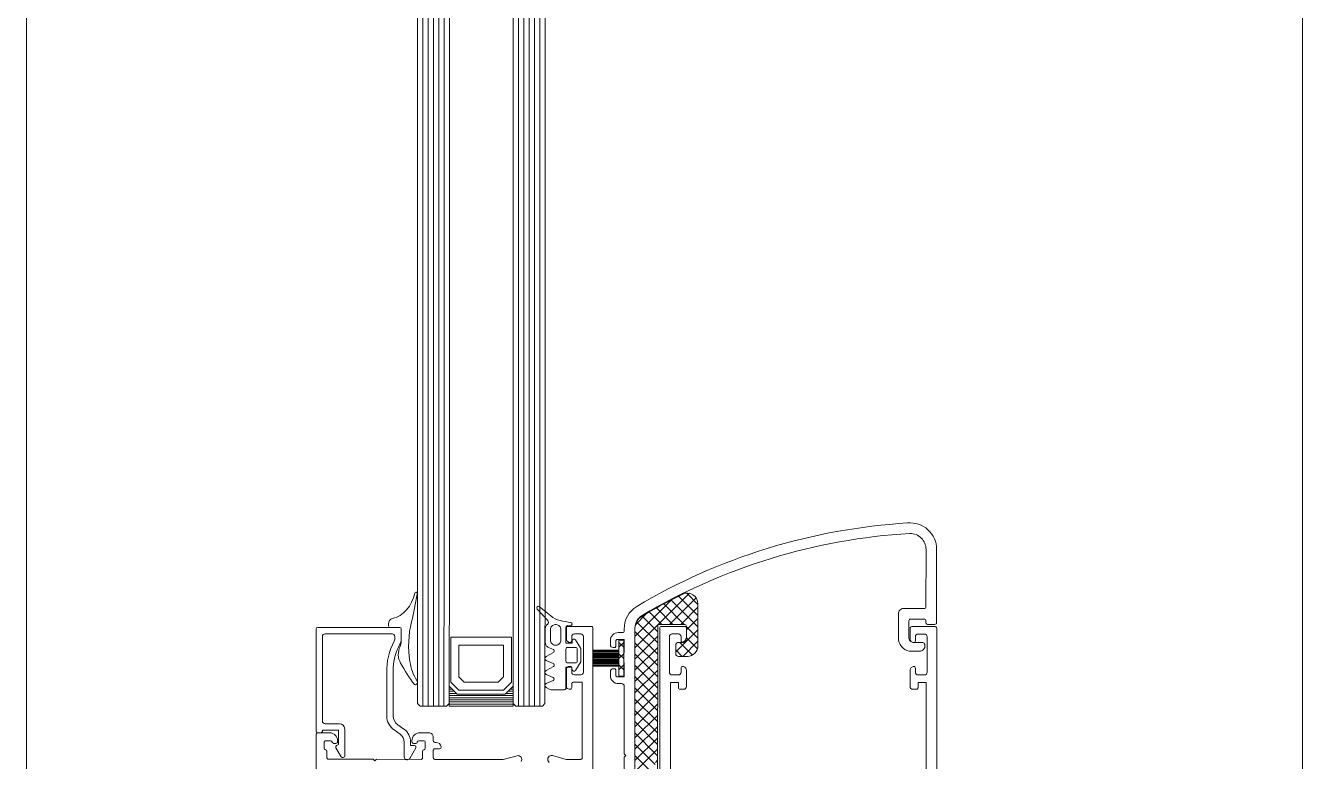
# Model space of a CAD drawing. Header units: centimetres. Extents: x 118932 to 154602, y -32682 to -23521.
# Drawn here: x 129077.43 to 129101.47, y -27852.34 to -27838.5 of the extents above; entities that cross this region are included whole.
import ezdxf

# ---------------------------------------------------------------- set-up
doc = ezdxf.new("R2010")
doc.units = ezdxf.units.CM
doc.header["$LTSCALE"] = 50
doc.header["$MEASUREMENT"] = 0
doc.layers.add('GEN_02_TF_Pencere', color=7, linetype='Continuous', lineweight=9, true_color=0x6093ac)
doc.layers.add('GEN_05_ML_Mermer', color=7, linetype='Continuous', lineweight=9, true_color=0x9d8692)

# ---------------------------------------------------------------- blocks, each defined once
blk = doc.blocks.new('P18__')
at = {"layer": 'GEN_02_TF_Pencere', "extrusion": (0, 0, -1)}
for p, q in [((1.753, 6.693), (-6.187, 6.7)), ((1.312, 6.493), (1.433, 6.493)), ((1.492, 6.543), (1.602, 6.543)), ((1.632, 6.513), (1.632, 6.423)), ((1.753, 6.693), (1.753, 6.693)), ((1.782, 6.668), (1.782, 6.608)), ((1.782, 6.443), (1.782, 6.663)), ((3.732, 6.697), (1.812, 6.698)), ((1.812, 6.578), (1.832, 6.578)), ((1.832, 6.578), (1.832, 6.278)), ((1.952, 6.258), (1.952, 6.528)), ((2.002, 6.578), (3.592, 6.577)), ((3.642, 6.527), (3.642, 5.267)), ((3.732, 6.697), (3.732, 6.697)), ((3.762, 5.127), (3.762, 6.667)), ((1.282, 5.623), (1.282, 6.463)), ((1.501, 6.324), (1.33, 6.225)), ((1.562, 6.278), (1.542, 6.313)), ((1.832, 6.278), (1.562, 6.278)), ((1.582, 6.364), (1.582, 6.323)), ((1.612, 6.293), (1.632, 6.293)), ((1.348, 6.158), (1.852, 6.158)), ((1.252, 5.593), (1.282, 5.623)), ((1.282, 5.563), (1.252, 5.593)), ((1.281, 4.723), (1.282, 5.563)), ((2.911, 5.366), (2.096, 5.366)), ((1.834, 5.23), (1.753, 5.114)), ((1.851, 5.045), (1.932, 5.161)), ((2.096, 5.246), (3.009, 5.246)), ((3.592, 5.217), (3.54, 5.217)), ((3.543, 5.097), (3.732, 5.097)), ((1.299, 4.936), (1.497, 4.822)), ((1.606, 5.038), (1.326, 5.038)), ((1.542, 4.848), (1.542, 4.918)), ((1.542, 4.918), (1.606, 4.918)), ((1.581, 4.863), (1.581, 4.822)), ((1.631, 4.893), (1.611, 4.893)), ((1.432, 4.693), (1.311, 4.693)), ((1.601, 4.643), (1.491, 4.643)), ((1.631, 4.763), (1.631, 4.673)), ((1.781, 4.573), (1.781, 4.743)), ((1.279, 3.178), (1.281, 4.463)), ((1.311, 4.493), (1.451, 4.493)), ((1.481, 4.463), (1.48, 4.373)), ((1.601, 4.442), (1.601, 4.463)), ((1.631, 4.493), (1.701, 4.493)), ((1.349, 2.917), (1.279, 3.178)), ((1.243, 2.327), (1.225, 2.314)), ((1.281, 1.99), (1.351, 2.251)), ((1.281, 1.719), (1.281, 1.99)), ((2.601, 1.939), (2.601, 1.919)), ((2.961, 1.989), (2.651, 1.989)), ((3.751, 1.988), (3.551, 1.989)), ((3.781, 1.518), (3.781, 1.958)), ((2.731, 1.689), (1.311, 1.689)), ((2.631, 1.889), (2.701, 1.889)), ((2.731, 1.859), (2.731, 1.689)), ((2.871, 1.719), (2.871, 1.839)), ((2.921, 1.889), (3.001, 1.889)), ((3.511, 1.889), (3.591, 1.889)), ((3.641, 1.839), (3.641, 1.719)), ((-6.189, 1.492), (3.751, 1.488)), ((3.591, 1.669), (2.921, 1.669)), ((2.705, 0.951), (2.705, 1.011)), ((2.835, 1.031), (2.835, 0.901)), ((2.855, 1.161), (2.935, 1.161)), ((2.965, 1.061), (2.865, 1.061)), ((2.985, 1.111), (2.985, 1.081)), ((3.385, 1.081), (3.385, 1.111)), ((3.505, 1.061), (3.405, 1.061)), ((3.435, 1.161), (3.515, 1.161)), ((3.535, 0.901), (3.535, 1.031)), ((3.665, 1.011), (3.665, 0.931)), ((0.053, 0.902), (1.324, 0.902)), ((1.324, 0.902), (1.354, 0.872)), ((1.354, 0.872), (1.384, 0.902)), ((1.384, 0.902), (2.655, 0.901)), ((2.835, 0.901), (3.088, 0.901)), ((3.105, 0.911), (3.265, 0.911)), ((3.282, 0.901), (3.535, 0.901)), ((3.695, 0.901), (3.729, 0.901)), ((3.749, 0.701), (0.053, 0.702)), ((3.749, 0.701), (0.053, 0.702)), ((1.354, 0.702), (0.99, 0.337)), ((1.046, 0.702), (1.458, 0.29)), ((1.567, 0.701), (1.183, 0.318)), ((1.259, 0.702), (1.688, 0.271)), ((1.779, 0.701), (1.375, 0.298)), ((1.471, 0.701), (1.901, 0.271)), ((1.991, 0.701), (1.568, 0.278)), ((1.683, 0.701), (2.113, 0.271)), ((2.203, 0.701), (1.773, 0.271)), ((1.895, 0.701), (2.325, 0.271)), ((2.415, 0.701), (1.985, 0.271)), ((2.107, 0.701), (2.537, 0.271)), ((2.627, 0.701), (2.197, 0.271)), ((2.319, 0.701), (2.749, 0.271)), ((2.839, 0.701), (2.409, 0.271)), ((2.531, 0.701), (2.961, 0.271)), ((3.051, 0.701), (2.621, 0.271)), ((2.743, 0.701), (3.173, 0.271)), ((3.264, 0.701), (2.833, 0.271)), ((2.956, 0.701), (3.385, 0.271)), ((3.476, 0.701), (3.046, 0.271)), ((3.168, 0.701), (3.598, 0.271)), ((3.688, 0.701), (3.258, 0.271)), ((3.38, 0.701), (4.405, -0.325)), ((3.868, 0.669), (3.47, 0.271)), ((3.592, 0.701), (4.284, 0.009)), ((3.976, 0.564), (3.682, 0.271)), ((3.814, 0.691), (4.025, 0.479)), ((4.159, 0.666), (4.159, 0.666)), ((-0.52, 0.272), (3.789, 0.271)), ((1.222, 0.314), (1.264, 0.272)), ((1.375, 0.298), (1.349, 0.272)), ((1.458, 0.29), (1.476, 0.272)), ((1.568, 0.278), (1.561, 0.272)), ((4.054, 0.43), (3.819, 0.196)), ((4.13, 0.295), (3.819, -0.016)), ((3.819, 0.241), (3.819, -0.239)), ((4.278, 0.019), (3.772, -0.487)), ((4.205, 0.157), (3.819, -0.228)), ((3.819, 0.049), (4.321, -0.453)), ((3.342, -0.069), (3.219, -0.192)), ((3.219, -0.119), (3.219, -0.287)), ((3.219, -0.199), (3.507, -0.487)), ((3.48, -0.143), (3.242, -0.381)), ((3.43, -0.069), (3.269, -0.069)), ((3.301, -0.069), (3.719, -0.487)), ((3.48, -0.179), (3.48, -0.119)), ((3.819, -0.163), (4.143, -0.487)), ((4.35, -0.122), (3.985, -0.487)), ((3.566, -0.269), (3.358, -0.477)), ((3.777, -0.271), (3.56, -0.487)), ((3.789, -0.271), (3.589, -0.271)), ((3.715, -0.271), (3.931, -0.487)), ((4.409, -0.275), (4.197, -0.487)), ((3.419, -0.487), (4.209, -0.487)), ((3.526, -4.256), (4.019, -4.256)), ((3.315, -4.655), (3.315, -4.506)), ((3.479, -4.545), (3.479, -4.717)), ((3.889, -4.456), (3.554, -4.456)), ((3.919, -4.745), (3.919, -4.486)), ((4.119, -4.356), (4.119, -4.745)), ((3.819, -4.945), (3.819, -4.805)), ((3.849, -4.775), (3.889, -4.775)), ((4.149, -4.775), (5.23, -4.776)), ((5.23, -4.976), (3.849, -4.975))]:
    blk.add_line(p, q, dxfattribs=at)
at = {"layer": 'GEN_02_TF_Pencere'}
for p, q in [((3.762, 5.307), (3.762, 5.122)), ((3.83, 5.332), (3.792, 5.332)), ((3.792, 5.332), (3.792, 5.332)), ((3.421, 5.108), (3.402, 5.117)), ((3.732, 5.097), (3.471, 5.097)), ((2.282, 4.741), (2.281, 4.241)), ((2.332, 4.791), (2.282, 4.741)), ((2.282, 4.691), (5.282, 4.69)), ((2.282, 4.591), (5.282, 4.59)), ((2.332, 4.791), (5.282, 4.79)), ((2.734, 4.791), (2.746, 4.793)), ((103.162, 4.76), (5.282, 4.79)), ((103.212, 4.659), (5.282, 4.69)), ((103.212, 4.559), (5.282, 4.59)), ((2.282, 4.491), (5.282, 4.49)), ((2.282, 4.391), (5.282, 4.39)), ((103.212, 4.459), (5.282, 4.49)), ((103.212, 4.359), (5.282, 4.39)), ((2.281, 4.291), (5.281, 4.29)), ((2.281, 4.241), (2.331, 4.191)), ((2.281, 4.191), (2.656, 4.191)), ((2.281, 2.991), (2.281, 4.191)), ((2.281, 4.191), (2.281, 4.191)), ((2.281, 4.191), (2.281, 2.991)), ((2.321, 4.191), (2.321, 2.991)), ((2.331, 4.191), (5.281, 4.19)), ((2.361, 4.191), (2.361, 2.991)), ((2.401, 4.191), (2.401, 2.991)), ((2.441, 4.191), (2.441, 2.991)), ((2.481, 4.191), (2.481, 2.991)), ((2.656, 4.191), (2.506, 4.041)), ((2.521, 4.191), (2.521, 4.056)), ((2.561, 4.191), (2.561, 4.096)), ((2.731, 4.161), (2.581, 4.011)), ((2.601, 4.191), (2.601, 4.136)), ((2.641, 4.191), (2.641, 4.176)), ((3.581, 4.161), (2.731, 4.161)), ((3.581, 3.021), (3.581, 4.161)), ((103.211, 4.259), (5.281, 4.29)), ((103.211, 4.159), (5.281, 4.19)), ((2.506, 4.041), (2.506, 3.141)), ((2.581, 4.011), (2.581, 3.171)), ((2.831, 4.011), (2.731, 3.911)), ((2.731, 3.911), (2.731, 3.271)), ((3.431, 4.011), (2.831, 4.011)), ((3.431, 3.171), (3.431, 4.011)), ((2.506, 3.141), (2.656, 2.991)), ((2.521, 3.126), (2.521, 2.991)), ((2.581, 3.171), (2.731, 3.021)), ((2.731, 3.271), (2.831, 3.171)), ((2.831, 3.171), (3.431, 3.171)), ((2.331, 2.991), (2.281, 2.941)), ((2.656, 2.991), (2.281, 2.991)), ((2.281, 2.941), (2.281, 2.441)), ((2.281, 2.891), (5.281, 2.89)), ((2.331, 2.991), (5.281, 2.99)), ((2.561, 3.086), (2.561, 2.991)), ((2.601, 3.046), (2.601, 2.991)), ((2.641, 3.006), (2.641, 2.991)), ((2.731, 3.021), (3.581, 3.021)), ((103.211, 2.959), (5.281, 2.99)), ((103.211, 2.859), (5.281, 2.89)), ((2.281, 2.791), (5.281, 2.79)), ((2.281, 2.691), (5.281, 2.69)), ((103.211, 2.759), (5.281, 2.79)), ((103.211, 2.659), (5.281, 2.69)), ((2.281, 2.591), (5.281, 2.59)), ((2.281, 2.491), (5.281, 2.49)), ((2.281, 2.441), (2.331, 2.391)), ((3.894, 2.339), (4.106, 2.538)), ((4.158, 2.498), (3.98, 2.283)), ((103.211, 2.559), (5.281, 2.59)), ((103.211, 2.459), (5.281, 2.49)), ((2.331, 2.391), (5.281, 2.39)), ((2.591, 2.024), (2.591, 2.275)), ((2.602, 2.314), (2.634, 2.372)), ((2.709, 2.368), (2.764, 2.235)), ((2.821, 2.235), (2.876, 2.368)), ((2.952, 2.371), (3.03, 2.231)), ((3.085, 2.235), (3.14, 2.368)), ((3.216, 2.371), (3.294, 2.231)), ((3.349, 2.234), (3.388, 2.328)), ((3.388, 2.328), (3.388, 2.328)), ((3.43, 2.199), (3.43, 2.18)), ((3.43, 2.199), (3.43, 2.199)), ((3.482, 2.385), (3.736, 2.385)), ((3.716, 2.287), (3.531, 2.287)), ((3.816, 2.18), (3.816, 2.199)), ((103.161, 2.36), (5.281, 2.39)), ((3.016, 1.997), (2.621, 1.998)), ((3.015, 1.883), (3.016, 1.997)), ((3.096, 1.971), (3.095, 1.812)), ((3.356, 1.997), (3.126, 1.997)), ((3.377, 1.989), (3.377, 1.989)), ((3.385, 1.811), (3.386, 1.97)), ((3.466, 1.997), (3.465, 1.882)), ((3.766, 1.996), (3.466, 1.997)), ((3.53, 2.092), (3.716, 2.092)), ((3.795, 1.909), (3.796, 1.97)), ((3.115, 1.715), (2.952, 1.819)), ((2.975, 1.883), (3.015, 1.883)), ((3.365, 1.715), (3.115, 1.715)), ((3.125, 1.785), (3.355, 1.785)), ((3.529, 1.818), (3.365, 1.715)), ((3.465, 1.882), (3.505, 1.882)), ((3.035, 1.001), (3.035, 1.489)), ((3.055, 1.001), (3.055, 1.489)), ((3.075, 1.001), (3.075, 1.489)), ((3.095, 1.001), (3.095, 1.489)), ((3.115, 1.001), (3.115, 1.489)), ((3.135, 1.001), (3.135, 1.489)), ((3.155, 1.001), (3.155, 1.489)), ((3.175, 1.001), (3.175, 1.489)), ((3.195, 1.001), (3.195, 1.489)), ((3.215, 1.001), (3.215, 1.489)), ((3.235, 1.001), (3.235, 1.489)), ((3.255, 1.001), (3.255, 1.489)), ((3.275, 1.001), (3.275, 1.489)), ((3.295, 1.001), (3.295, 1.489)), ((3.315, 1.001), (3.315, 1.489)), ((3.335, 1.001), (3.335, 1.489)), ((3.525, 1.001), (2.845, 1.001)), ((2.845, 1.001), (2.845, 0.911)), ((3.057, 0.911), (2.967, 1.001)), ((3.057, 1.001), (2.967, 0.911)), ((3.269, 0.911), (3.179, 1.001)), ((3.269, 1.001), (3.179, 0.911)), ((3.481, 0.911), (3.391, 1.001)), ((3.481, 1.001), (3.391, 0.911)), ((3.525, 0.911), (3.525, 1.001)), ((3.525, 1.001), (3.525, 1.001)), ((2.846, 0.91), (2.844, 0.912)), ((2.845, 0.911), (3.525, 0.911)), ((-4.19, 0.229), (3.75, 0.231)), ((2.73, 0.031), (0.73, 0.03)), ((2.73, -0.119), (2.73, 0.031)), ((2.87, 0.001), (2.87, -0.119)), ((3.59, 0.051), (2.92, 0.051)), ((3.64, -0.119), (3.64, 0.001)), ((3.78, 0.201), (3.78, -0.239)), ((2.6, -0.219), (2.6, -0.149)), ((2.63, -0.119), (2.73, -0.119)), ((2.92, -0.169), (3, -0.169)), ((3.51, -0.169), (3.59, -0.169)), ((2.96, -0.269), (2.65, -0.269)), ((3.75, -0.269), (3.55, -0.269)), ((2.599, -4.597), (2.599, -4.527)), ((2.649, -4.477), (2.959, -4.477)), ((3.549, -4.477), (3.749, -4.478)), ((3.779, -4.508), (3.778, -4.948)), ((0.729, -4.777), (2.729, -4.777)), ((2.729, -4.627), (2.629, -4.627)), ((2.729, -4.777), (2.729, -4.627)), ((2.869, -4.627), (2.869, -4.747)), ((2.918, -4.797), (3.588, -4.797)), ((2.999, -4.577), (2.919, -4.577)), ((3.589, -4.577), (3.509, -4.577)), ((3.639, -4.747), (3.639, -4.627)), ((3.748, -4.978), (-6.192, -4.974)), ((3.748, -4.978), (3.748, -4.978))]:
    blk.add_line(p, q, dxfattribs=at)
at = {"layer": 'GEN_02_TF_Pencere', "extrusion": (0, 0, -1)}
for centre, radius, start, end in [((-1.312, 6.463), 0.03, 0.051, 90.0511), ((-1.433, 6.523), 0.03, 189.6425, 270.052), ((-1.492, 6.513), 0.03, 9.6452, 90.051), ((-1.602, 6.513), 0.03, 90.0509, 180.051), ((-1.752, 6.663), 0.03, 90.0509, 180.051), ((-1.812, 6.668), 0.03, 0.0192, 90.0182), ((-1.812, 6.608), 0.03, 270.0208, 0.0181), ((-2.002, 6.528), 0.05, 0.0181, 90.018), ((-3.592, 6.527), 0.05, 90.0182, 180.0181), ((-3.732, 6.667), 0.03, 90.0182, 180.0181), ((-1.516, 6.298), 0.03, 60.0181, 150.018), ((-1.612, 6.364), 0.03, 0.0395, 80.4569), ((-1.612, 6.323), 0.03, 270.051, 0.0511), ((-1.603, 6.423), 0.0295, 179.2387, 261.2709), ((-1.632, 6.443), 0.15, 180.051, 270.0511), ((-1.852, 6.258), 0.1, 180.0182, 270.0181), ((-1.348, 6.194), 0.0361, 270.0181, 60.0181), ((-2.096, 5.046), 0.32, 35.0315, 90.0048), ((-2.961, 4.247), 1.12, 87.4436, 119.0927), ((-1.606, 5.218), 0.18, 215.0315, 270.0048), ((-2.096, 5.046), 0.2, 35.0315, 90.0048), ((-2.961, 4.247), 1, 92.7532, 118.9675), ((-3.543, 5.297), 0.2, 270.0205, 298.9708), ((-3.54, 5.287), 0.07, 270.0203, 299.0954), ((-3.592, 5.267), 0.05, 180.0182, 270.0181), ((-3.732, 5.127), 0.03, 180.0182, 270.0181), ((-1.326, 4.983), 0.0546, 300.0181, 90.0181), ((-1.512, 4.848), 0.03, 180.0191, 300.0182), ((-1.61, 4.822), 0.0291, 278.1582, 1.548), ((-1.611, 4.863), 0.03, 0.0509, 90.051), ((-1.606, 5.218), 0.3, 215.0315, 270.0048), ((-1.631, 4.743), 0.15, 90.051, 180.0511), ((-1.311, 4.723), 0.03, 270.0509, 0.051), ((-1.432, 4.664), 0.0298, 89.7278, 170.7818), ((-1.491, 4.673), 0.03, 270.051, 350.4569), ((-1.601, 4.673), 0.03, 180.051, 270.0511), ((-1.601, 4.763), 0.03, 99.6451, 180.051), ((-1.701, 4.573), 0.08, 180.051, 270.0511), ((-1.311, 4.463), 0.03, 0.0509, 90.051), ((-1.451, 4.463), 0.03, 90.051, 180.0511), ((-1.51, 4.373), 0.0297, 261.2483, 0.6254), ((-1.501, 4.443), 0.1, 180.051, 261.8378), ((-1.631, 4.463), 0.03, 0.051, 90.0511), ((-1.281, 2.899), 0.07, 165.0699, 305.051), ((-1.283, 2.269), 0.07, 55.0173, 194.9969), ((-2.651, 1.939), 0.05, 0.0181, 90.0182), ((-2.961, 1.919), 0.07, 90.0181, 180.0182), ((-3.551, 1.919), 0.07, 0.0181, 90.0182), ((-3.751, 1.958), 0.03, 90.0181, 180.0182), ((-1.311, 1.719), 0.03, 270.0181, 0.0182), ((-2.631, 1.919), 0.03, 270.0181, 0.0182), ((-2.701, 1.859), 0.03, 90.0181, 180.0182), ((-2.921, 1.839), 0.05, 0.0181, 90.0182), ((-2.921, 1.719), 0.05, 270.0181, 0.0182), ((-3.001, 1.919), 0.03, 180.0181, 270.0182), ((-3.511, 1.919), 0.03, 270.0181, 0.0182), ((-3.591, 1.839), 0.05, 90.0181, 180.0182), ((-3.591, 1.719), 0.05, 180.0181, 270.0182), ((-3.751, 1.518), 0.03, 180.0181, 270.0182), ((-2.855, 1.011), 0.15, 0.0181, 90.0182), ((-2.865, 1.031), 0.03, 0.0181, 90.0182), ((-2.935, 1.111), 0.05, 90.0181, 180.0182), ((-2.965, 1.081), 0.02, 180.0181, 270.0182), ((-3.435, 1.111), 0.05, 0.0181, 90.0182), ((-3.405, 1.081), 0.02, 270.0181, 0.0182), ((-3.505, 1.031), 0.03, 90.0181, 180.0182), ((-3.515, 1.011), 0.15, 90.0181, 180.0182), ((-2.655, 0.951), 0.05, 180.0181, 270.0182), ((-3.105, 0.891), 0.02, 30.0181, 90.0181), ((-3.265, 0.891), 0.02, 90.0182, 150.0181), ((-3.695, 0.931), 0.03, 270.0181, 0.0182), ((-3.74, 0.41), 0.491, 88.7197, 148.5725), ((-3.74, 0.41), 0.291, 91.7049, 148.3515), ((-3.74, 0.43), 0.271, 91.766, 148.3165), ((5.6, -5.107), 11.129, 149.316, 153.8324), ((5.601, -5.127), 11.15, 149.3152, 176.6296), ((5.601, -5.127), 11.35, 149.3078, 176.4678), ((-3.789, 0.241), 0.03, 90.0181, 180.0182), ((-3.269, -0.119), 0.05, 0.0181, 90.0182), ((-3.43, -0.119), 0.05, 90.0181, 180.0182), ((-3.583, -0.167), 0.104, 266.8924, 353.2242), ((-3.788, -0.239), 0.0312, 179.6444, 267.7448), ((-4.209, -0.287), 0.2, 153.8324, 270.0181), ((-3.419, -0.287), 0.2, 270.0181, 0.0182), ((-3.569, -4.507), 0.254, 0.1763, 80.0591), ((-4.019, -4.356), 0.1, 90.0181, 180.0182), ((-3.569, -4.546), 0.0907, 0.1763, 80.0591), ((-3.889, -4.486), 0.03, 90.0181, 180.0182), ((-5.23, -4.476), 0.5, 174.4969, 270.0181), ((-5.23, -4.476), 0.3, 179.1969, 270.0181), ((-3.415, -4.655), 0.1, 241.2832, 0.0438), ((-3.449, -4.717), 0.03, 180.018, 241.3088), ((-3.849, -4.805), 0.03, 0.0181, 90.0182), ((-3.889, -4.745), 0.03, 180.0181, 270.0182), ((-4.149, -4.745), 0.03, 270.0181, 0.0182), ((-3.849, -4.945), 0.03, 270.0181, 0.0182)]:
    blk.add_arc(centre, radius, start, end, dxfattribs=at)
at = {"layer": 'GEN_02_TF_Pencere'}
for centre, radius, start, end in [((2.92, 0.001), 0.05, 90.0147, 180.0148), ((3.59, 0.001), 0.05, 0.0147, 90.0148), ((3.75, 0.201), 0.03, 45.0148, 90.0147), ((3.75, 0.201), 0.03, 0.0149, 45.0148), ((2.63, -0.149), 0.03, 90.0147, 180.0148), ((2.65, -0.219), 0.05, 180.0147, 270.0148), ((2.92, -0.119), 0.05, 180.0147, 270.0148), ((2.96, -0.199), 0.07, 270.0147, 0.0148), ((3, -0.199), 0.03, 0.0148, 90.0149), ((3.51, -0.199), 0.03, 90.0148, 180.0149), ((3.55, -0.199), 0.07, 180.0147, 270.0148), ((3.59, -0.119), 0.05, 270.0147, 0.0148), ((3.75, -0.239), 0.03, 270.0148, 0.0149), ((2.649, -4.527), 0.05, 89.9818, 179.9819), ((2.959, -4.547), 0.07, 359.9818, 89.9819), ((2.999, -4.547), 0.03, 269.9818, 359.9819), ((3.549, -4.547), 0.07, 89.9818, 179.9819), ((3.509, -4.547), 0.03, 179.9818, 269.9819), ((3.749, -4.508), 0.03, 359.9818, 89.9819), ((2.629, -4.597), 0.03, 179.9818, 269.9819), ((2.919, -4.627), 0.05, 89.9818, 179.9819), ((2.919, -4.747), 0.05, 179.9818, 269.9819), ((3.589, -4.747), 0.05, 269.9818, 359.9819), ((3.589, -4.627), 0.05, 359.9818, 89.9819), ((3.748, -4.948), 0.03, 269.9818, 359.9819)]:
    blk.add_arc(centre, radius, start, end, dxfattribs=at)
at = {"layer": 'GEN_02_TF_Pencere', "extrusion": (0, 0, -1)}
for centre, major_axis, start_param, end_param in [((3.792, 5.307), (0.03, 0), 3.141594, 4.712388), ((3.83, 5.248), (0.1, 0), -1.570625, -0.201549), ((5.028, 2.615), (3.543, -0.001), 3.990064, 4.134382), ((3.258, 4.91), (0.286, 0), 4.098356, 5.241385), ((3.471, 5.181), (0.1, 0), 1.57081, 2.088079), ((3.732, 5.122), (0.03, 0), 0.000001, 1.570795), ((4.557, 5.364), (0.64, 0), 1.805526, 2.955356), ((2.734, 4.833), (-0.05, 0), -1.570583, 0.325144), ((3.282, 4.206), (0.88, 0), 4.086507, 4.527649), ((3.416, 3.656), (-1.549, 0), 1.378609, 1.866448), ((6.213, 12.068), (-8.856, 0.003), -1.36365, -1.303119), ((4.397, 4.818), (0.03, 0), 0.000445, 1.852827), ((4.397, 4.818), (-0.03, 0), 1.914632, 3.141556), ((2.736, 4.824), (-0.0382, 0), 3.770676, 4.441675)]:
    blk.add_ellipse(centre, major_axis=major_axis, ratio=0.839387, start_param=start_param, end_param=end_param, dxfattribs=at)
at = {"layer": 'GEN_02_TF_Pencere'}
for centre, major_axis, start_param, end_param in [((4.13, 2.516), (-0.0344, 0), 2.526974, 5.481858), ((2.691, 2.275), (-0.1, 0), -0.461015, -0.001156), ((2.671, 2.355), (-0.0413, 0), 3.504733, 5.82217), ((2.793, 2.244), (0.03, 0), 3.490789, 5.931679), ((2.915, 2.355), (0.0413, 0), 0.458704, 2.776141), ((3.057, 2.244), (0.03, 0), 3.628943, 5.929945), ((3.179, 2.355), (0.0413, 0), 0.458705, 2.776142), ((3.321, 2.243), (0.03, 0), 3.628945, 5.929947), ((3.482, 2.297), (-0.1, 0), -0.962596, -0.353242), ((3.482, 2.297), (0.1, 0), 1.569642, 2.178996), ((3.53, 2.199), (0.1, 0), 1.569641, 3.140438), ((3.53, 2.18), (0.1, 0), 3.140436, 4.711234), ((3.716, 2.199), (0.1, 0), -0.001157, 1.569641), ((3.716, 2.18), (0.1, 0), 4.711232, 6.28203), ((3.736, 2.297), (0.1, 0), 0.603434, 1.569641), ((3.86, 2.372), (0.0509, 0), 3.745027, 5.454025), ((4.384, 2.023), (0.5, 0), 2.512106, 2.949893), ((2.621, 2.024), (0.03, 0), 3.140437, 4.711235), ((3.126, 1.971), (0.03, 0), 1.569639, 3.140437), ((3.356, 1.97), (0.03, 0), 0.784243, 1.569639), ((3.356, 1.97), (0.03, 0), -0.001153, 0.784243), ((3.766, 1.97), (-0.03, 0), 3.140435, 4.711233), ((8.151, 1.378), (4.337, -0.001), 2.949895, 3.003759), ((2.975, 1.847), (0.04, 0), 1.569642, 4.087571), ((3.125, 1.812), (0.03, 0), 3.140435, 4.711233), ((3.355, 1.812), (-0.03, 0), 1.569641, 3.140438), ((3.505, 1.847), (0.04, 0), -0.948289, 1.56964), ((3.825, 1.909), (-0.03, 0), -0.001156, 2.96363)]:
    blk.add_ellipse(centre, major_axis=major_axis, ratio=0.881548, start_param=start_param, end_param=end_param, dxfattribs=at)
at = {"layer": 'GEN_05_ML_Mermer'}
blk.add_lwpolyline([(116.278, 12.161), (-118.72, 12.124), (-118.72, -11.876), (116.278, -11.839)], close=True, dxfattribs=at)
blk = doc.blocks.new('DOGRAMA LEVEL -1 C BLOK')
at = {"rotation": 90}
blk.add_blockref('P18__', (-270.858, 602.904, 0), dxfattribs=at)

msp = doc.modelspace()

# ---------------------------------------------------------------- block references
msp.add_blockref('DOGRAMA LEVEL -1 C BLOK', (129360.454, -28456.488))

doc.saveas('drawing.dxf')
